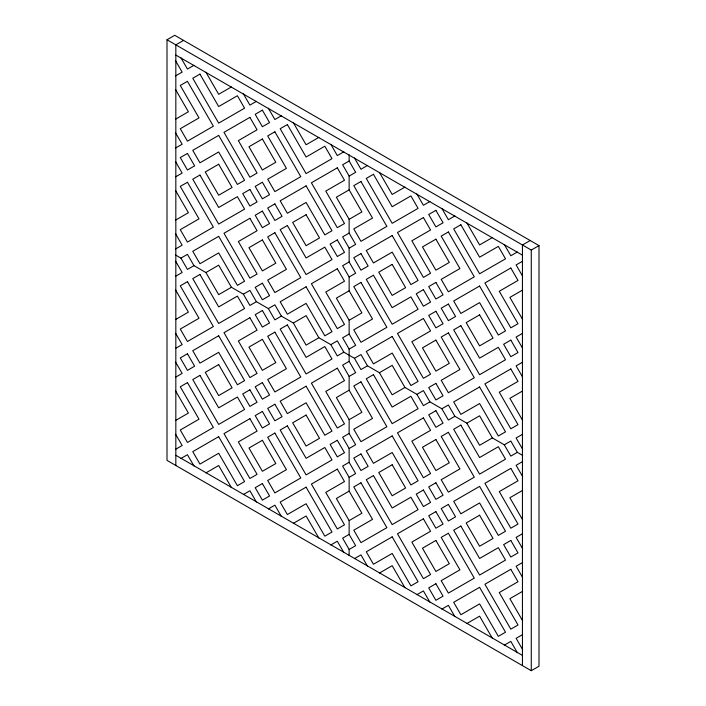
<?xml version="1.0" encoding="UTF-8"?>
<svg xmlns="http://www.w3.org/2000/svg" width="706" height="706" viewBox="0 0 706 706"><rect width="100%" height="100%" fill="white"/><g stroke="black" fill="none" stroke-linecap="round" stroke-linejoin="round"><path stroke-width="1.06" d="M167.004 39.765L174.726 35.3L538.996 245.609L538.996 666.235L531.274 670.7L167.004 460.391L167.004 39.765L531.274 250.074L538.996 245.609M183.56 40.401L175.829 44.857L175.829 465.483M175.626 75.886L182.148 72.127L175.626 60.84M193.974 65.296L187.452 69.064L180.939 57.768M175.626 119.146L188.396 111.777L175.626 89.68M231.436 86.926L218.675 94.295L205.914 72.188M175.626 147.986L182.148 144.227L175.626 132.94M256.41 101.346L249.898 105.115L243.376 93.819M175.626 176.827L182.148 173.067L175.626 161.78M281.385 115.766L274.872 119.535L268.351 108.239M175.626 220.087L188.396 212.718L175.626 190.62M318.856 137.396L306.095 144.765L293.325 122.659M175.626 248.927L182.148 245.167L175.626 233.871M343.831 151.816L337.309 155.585L330.796 144.289M175.626 255.06L180.939 258.122L187.452 254.354L193.974 265.65L205.914 272.542L218.675 294.649L231.436 287.28L243.376 294.173L249.898 305.46L256.41 301.7L268.351 308.593L274.872 319.88L281.385 316.12L293.325 323.013L306.095 345.119L318.856 337.75L330.796 344.643L337.309 355.93L343.831 352.17L354.447 358.295L360.96 369.582L367.482 365.823L379.422 372.715L392.183 394.822L404.944 387.453L416.884 394.345L423.406 405.632L429.919 401.873L441.859 408.765L448.381 420.052L454.893 416.293L466.834 423.185L479.595 445.292L492.356 437.923L504.296 444.815L510.817 456.102L517.339 452.343L522.643 455.405M349.135 154.879L349.135 161.012L342.622 164.772L349.135 176.068L349.135 189.852L361.896 211.959L349.135 219.319L349.135 233.112L355.656 244.4L349.135 248.159L349.135 261.952L355.656 273.24L349.135 276.999L349.135 290.793L361.896 312.89L349.135 320.259L349.135 334.053L355.656 345.34L349.135 349.099L349.135 361.357L355.656 372.653L349.135 376.413L349.135 390.197L361.896 412.304L349.135 419.673L349.135 433.458L355.656 444.745L349.135 448.513L349.135 462.298L355.656 473.585L349.135 477.353L349.135 491.138L361.896 513.244L349.135 520.613L349.135 534.398L355.656 545.685L349.135 549.453L349.135 555.578M175.626 276.24L182.148 272.472L175.626 261.185M193.974 265.65L187.452 269.41L180.939 258.122M349.135 176.068L355.656 172.299L349.135 161.012M367.482 165.469L360.96 169.237L354.447 157.95M205.914 272.542L218.675 265.174L231.436 287.28M349.135 189.852L336.374 197.221L349.135 219.319M175.626 319.5L188.396 312.131L175.626 290.025M404.944 187.099L392.183 194.468L379.422 172.37M243.376 294.173L249.898 290.404L256.41 301.7M349.135 233.112L342.622 236.872L349.135 248.159M175.626 348.34L182.148 344.572L175.626 333.285M429.919 201.519L423.406 205.287L416.884 193.991M268.351 308.593L274.872 304.824L281.385 316.12M349.135 261.952L342.622 265.712L349.135 276.999M175.626 377.18L182.148 373.412L175.626 362.125M454.893 215.939L448.381 219.707L441.859 208.411M293.325 323.013L306.095 315.644L318.856 337.75M349.135 290.793L336.374 298.161L349.135 320.259M175.626 420.441L188.396 413.072L175.626 390.965M492.356 237.569L479.595 244.938L466.834 222.831M330.796 344.643L337.309 340.874L343.831 352.17M349.135 334.053L342.622 337.812L349.135 349.099M530.171 240.517L522.44 244.973L522.44 665.599M175.626 449.281L182.148 445.512L175.626 434.225M517.339 251.989L510.817 255.757L504.296 244.461M180.939 458.468L187.452 454.708L193.974 465.995M349.135 361.357L342.622 365.126L349.135 376.413M354.447 358.295L360.96 354.536L367.482 365.823M522.643 261.185L516.121 264.944L522.643 276.24M205.914 472.888L218.675 465.519L231.436 487.625M349.135 390.197L336.374 397.566L349.135 419.673M379.422 372.715L392.183 365.346L404.944 387.453M522.643 290.025L509.882 297.394L522.643 319.5M243.376 494.518L249.898 490.758L256.41 502.045M349.135 433.458L342.622 437.226L349.135 448.513M416.884 394.345L423.406 390.577L429.919 401.873M522.643 333.285L516.121 337.044L522.643 348.332M268.351 508.938L274.872 505.178L281.385 516.465M349.135 462.298L342.622 466.066L349.135 477.353M441.859 408.765L448.381 404.997L454.893 416.293M522.643 362.125L516.121 365.885L522.643 377.172M293.325 523.358L306.095 515.989L318.856 538.096M349.135 491.138L336.374 498.507L349.135 520.613M466.834 423.185L479.595 415.816L492.356 437.923M522.643 390.965L509.882 398.334L522.643 420.432M330.796 544.988L337.309 541.228L343.831 552.516M349.135 534.398L342.622 538.157L349.135 549.453M504.296 444.815L510.817 441.047L517.339 452.343M522.643 434.225L516.121 437.985L522.643 449.272M354.447 558.64L360.96 554.881L367.482 566.168M522.643 461.53L516.121 465.298L522.643 476.585M379.422 573.06L392.183 565.691L404.944 587.798M522.643 490.37L509.882 497.739L522.643 519.845M416.884 594.69L423.406 590.931L429.919 602.218M522.643 533.63L516.121 537.398L522.643 548.686M441.859 609.11L448.381 605.351L454.893 616.638M522.643 562.47L516.121 566.238L522.643 577.526M466.834 623.53L479.595 616.162L492.356 638.268M522.643 591.31L509.882 598.679L522.643 620.786M504.296 645.16L510.817 641.401L517.339 652.688M522.643 634.57L516.121 638.33L522.643 649.626M175.829 55.059L522.44 255.175M175.829 455.291L522.44 655.406M531.274 250.074L531.274 670.7M187.452 81.322L180.277 85.461L199.004 117.911L180.277 128.721L187.452 141.165L213.371 126.197L187.452 81.322M199.948 74.112L192.764 78.251L218.675 123.135L244.585 108.177L237.41 95.742L218.675 106.553L199.948 74.112M187.452 153.423L180.277 157.562L187.452 170.005L194.635 165.857L187.452 153.423M218.675 135.393L192.764 150.352L199.948 162.795L218.675 151.975L237.41 184.425L244.585 180.277L218.675 135.393M249.898 117.372L223.987 132.331L249.898 177.215L257.072 173.067L238.346 140.618L257.072 129.807L249.898 117.372M262.385 110.162L255.201 114.301L262.385 126.745L269.56 122.597L262.385 110.162M187.452 182.263L180.277 186.402L199.004 218.851L180.277 229.662L187.452 242.105L213.371 227.138L187.452 182.263M199.948 175.053L192.764 179.192L218.675 224.076L244.585 209.117L237.41 196.683L218.675 207.493L199.948 175.053M218.675 164.233L205.252 171.982L218.675 195.235L232.097 187.487L218.675 164.233M262.385 139.003L248.962 146.751L262.385 170.005L275.808 162.248L262.385 139.003M274.872 131.793L267.689 135.931L286.424 168.381L267.689 179.192L274.872 191.635L300.782 176.668L274.872 131.793M287.36 124.583L280.176 128.721L306.095 173.605L332.005 158.647L324.822 146.204L306.095 157.023L287.36 124.583M249.898 189.473L242.714 193.612L249.898 206.055L257.072 201.907L249.898 189.473M262.385 182.254L255.201 186.402L262.385 198.845L269.56 194.697L262.385 182.254M218.675 236.333L192.764 251.292L199.948 263.735L218.675 252.916L237.41 285.356L244.585 281.217L218.675 236.333M249.898 218.304L223.987 233.271L249.898 278.146L257.072 274.007L238.346 241.558L257.072 230.747L249.898 218.304M262.385 211.094L255.201 215.242L262.385 227.685L269.56 223.537L262.385 211.094M274.872 203.884L267.689 208.032L274.872 220.475L282.056 216.327L274.872 203.884M306.095 185.863L280.176 200.822L287.36 213.265L306.095 202.445L324.822 234.886L332.005 230.747L306.095 185.863M337.309 167.834L311.399 182.801L337.309 227.676L344.493 223.537L325.757 191.088L344.493 180.277L337.309 167.834M187.452 281.668L180.277 285.815L199.004 318.256L180.277 329.075L187.452 341.51L213.371 326.551L187.452 281.668M199.948 274.457L192.764 278.605L218.675 323.489L244.585 308.522L237.41 296.088L218.675 306.907L199.948 274.457M360.96 181.495L353.785 185.643L372.512 218.083L353.785 228.894L360.96 241.337L386.87 226.37L360.96 181.495M373.448 174.285L366.273 178.433L392.183 223.308L418.093 208.349L410.91 195.915L392.183 206.726L373.448 174.285M262.385 239.934L248.962 247.691L262.385 270.936L275.808 263.188L262.385 239.934M274.872 232.724L267.689 236.872L286.424 269.321L267.689 280.132L274.872 292.566L300.782 277.608L274.872 232.724M287.36 225.514L280.176 229.662L306.095 274.546L332.005 259.587L324.822 247.144L306.095 257.964L287.36 225.514M306.095 214.703L292.663 222.452L306.095 245.706L319.518 237.957L306.095 214.703M262.385 283.194L255.201 287.342L262.385 299.776L269.56 295.637L262.385 283.194M337.309 239.934L330.134 244.082L337.309 256.516L344.493 252.377L337.309 239.934M187.452 353.768L180.277 357.916L187.452 370.35L194.635 366.202L187.452 353.768M218.675 335.747L192.764 350.705L199.948 363.14L218.675 352.329L237.41 384.77L244.585 380.622L218.675 335.747M249.898 317.718L223.987 332.676L249.898 377.56L257.072 373.412L238.346 340.972L257.072 330.152L249.898 317.718M262.385 310.508L255.201 314.655L262.385 327.09L269.56 322.942L262.385 310.508M360.96 253.595L353.785 257.734L360.96 270.177L368.144 266.03L360.96 253.595M392.183 235.566L366.273 250.524L373.448 262.967L392.183 252.148L410.91 284.597L418.093 280.45L392.183 235.566M423.406 217.545L397.487 232.503L423.406 277.387L430.581 273.24L411.854 240.79L430.581 229.98L423.406 217.545M435.893 210.335L428.71 214.474L435.893 226.917L443.068 222.769L435.893 210.335M306.095 286.804L280.176 301.762L287.36 314.196L306.095 303.386L324.822 335.827L332.005 331.688L306.095 286.804M337.309 268.774L311.399 283.741L337.309 328.617L344.493 324.478L325.757 292.028L344.493 281.217L337.309 268.774M187.452 382.608L180.277 386.756L199.004 419.196L180.277 430.016L187.452 442.45L213.371 427.492L187.452 382.608M199.948 375.398L192.764 379.546L218.675 424.43L244.585 409.462L237.41 397.028L218.675 407.839L199.948 375.398M218.675 364.578L205.252 372.336L218.675 395.589L232.097 387.832L218.675 364.578M262.385 339.348L248.962 347.096L262.385 370.35L275.808 362.602L262.385 339.348M274.872 332.138L267.689 336.285L286.424 368.726L267.689 379.546L274.872 391.98L300.782 377.022L274.872 332.138M287.36 324.928L280.176 329.075L306.095 373.951L332.005 358.992L324.822 346.558L306.095 357.368L287.36 324.928M360.96 282.435L353.785 286.574L372.512 319.024L353.785 329.834L360.96 342.278L386.87 327.31L360.96 282.435M373.448 275.225L366.273 279.364L392.183 324.248L418.093 309.29L410.91 296.855L392.183 307.666L373.448 275.225M392.183 264.406L378.76 272.154L392.183 295.408L405.606 287.66L392.183 264.406M435.893 239.175L422.462 246.923L435.893 270.177L449.316 262.42L435.893 239.175M448.381 231.965L441.197 236.104L459.933 268.554L441.197 279.364L448.381 291.807L474.291 276.84L448.381 231.965M460.868 224.755L453.684 228.894L479.595 273.778L505.514 258.82L498.33 246.385L479.595 257.196L460.868 224.755M249.898 389.818L242.714 393.966L249.898 406.4L257.072 402.252L249.898 389.818M262.385 382.608L255.201 386.756L262.385 399.19L269.56 395.042L262.385 382.608M423.406 289.645L416.222 293.784L423.406 306.227L430.581 302.08L423.406 289.645M435.893 282.435L428.71 286.574L435.893 299.017L443.068 294.87L435.893 282.435M218.675 436.679L192.764 451.646L199.948 464.08L218.675 453.261L237.41 485.71L244.585 481.563L218.675 436.679M249.898 418.658L223.987 433.616L249.898 478.5L257.072 474.353L238.346 441.912L257.072 431.092L249.898 418.658M262.385 411.448L255.201 415.596L262.385 428.03L269.56 423.882L262.385 411.448M274.872 404.238L267.689 408.386L274.872 420.82L282.056 416.672L274.872 404.238M306.095 386.208L280.176 401.176L287.36 413.61L306.095 402.791L324.822 435.24L332.005 431.092L306.095 386.208M337.309 368.188L311.399 383.146L337.309 428.03L344.493 423.882L325.757 391.442L344.493 380.622L337.309 368.188M392.183 336.506L366.273 351.464L373.448 363.908L392.183 353.088L410.91 385.538L418.093 381.39L392.183 336.506M423.406 318.485L397.487 333.444L423.406 378.328L430.581 374.18L411.854 341.73L430.581 330.92L423.406 318.485M435.893 311.275L428.71 315.414L435.893 327.858L443.068 323.71L435.893 311.275M448.381 304.065L441.197 308.204L448.381 320.648L455.555 316.5L448.381 304.065M479.595 286.036L453.684 300.994L460.868 313.438L479.595 302.618L498.33 335.068L505.514 330.92L479.595 286.036M510.817 268.006L484.907 282.974L510.817 327.858L518.001 323.71L499.266 291.26L518.001 280.45L510.817 268.006M360.96 381.84L353.785 385.988L372.512 418.429L353.785 429.248L360.96 441.682L386.87 426.724L360.96 381.84M373.448 374.63L366.273 378.778L392.183 423.662L418.093 408.695L410.91 396.26L392.183 407.08L373.448 374.63M262.385 440.288L248.962 448.036L262.385 471.29L275.808 463.542L262.385 440.288M274.872 433.078L267.689 437.226L286.424 469.667L267.689 480.486L274.872 492.92L300.782 477.962L274.872 433.078M287.36 425.868L280.176 430.016L306.095 474.891L332.005 459.933L324.822 447.498L306.095 458.309L287.36 425.868M306.095 415.049L292.663 422.806L306.095 446.051L319.518 438.302L306.095 415.049M435.893 340.107L422.462 347.864L435.893 371.118L449.316 363.361L435.893 340.107M448.381 332.897L441.197 337.044L459.933 369.494L441.197 380.305L448.381 392.739L474.291 377.781L448.381 332.897M460.868 325.687L453.684 329.834L479.595 374.718L505.514 359.76L498.33 347.317L479.595 358.136L460.868 325.687M479.595 314.876L466.172 322.624L479.595 345.878L493.026 338.13L479.595 314.876M262.385 483.548L255.201 487.696L262.385 500.13L269.56 495.983L262.385 483.548M337.309 440.288L330.134 444.436L337.309 456.87L344.493 452.722L337.309 440.288M435.893 383.367L428.71 387.515L435.893 399.949L443.068 395.81L435.893 383.367M510.817 340.107L503.634 344.254L510.817 356.689L518.001 352.55L510.817 340.107M360.96 453.94L353.785 458.088L360.96 470.523L368.144 466.375L360.96 453.94M392.183 435.92L366.273 450.878L373.448 463.312L392.183 452.502L410.91 484.943L418.093 480.795L392.183 435.92M423.406 417.89L397.487 432.849L423.406 477.733L430.581 473.585L411.854 441.144L430.581 430.325L423.406 417.89M435.893 410.68L428.71 414.828L435.893 427.262L443.068 423.115L435.893 410.68M306.095 487.149L280.176 502.116L287.36 514.55L306.095 503.731L324.822 536.181L332.005 532.033L306.095 487.149M337.309 469.128L311.399 484.087L337.309 528.97L344.493 524.823L325.757 492.382L344.493 481.563L337.309 469.128M479.595 386.976L453.684 401.935L460.868 414.369L479.595 403.558L498.33 435.999L505.514 431.86L479.595 386.976M510.817 368.947L484.907 383.914L510.817 428.789L518.001 424.65L499.266 392.201L518.001 381.39L510.817 368.947M360.96 482.78L353.785 486.928L372.512 519.369L353.785 530.188L360.96 542.623L386.87 527.664L360.96 482.78M373.448 475.57L366.273 479.718L392.183 524.602L418.093 509.635L410.91 497.2L392.183 508.011L373.448 475.57M392.183 464.76L378.76 472.508L392.183 495.762L405.606 488.005L392.183 464.76M435.893 439.52L422.462 447.269L435.893 470.523L449.316 462.774L435.893 439.52M448.381 432.31L441.197 436.458L459.933 468.899L441.197 479.718L448.381 492.153L474.291 477.194L448.381 432.31M460.868 425.1L453.684 429.248L479.595 474.132L505.514 459.165L498.33 446.73L479.595 457.541L460.868 425.1M423.406 489.99L416.222 494.138L423.406 506.573L430.581 502.425L423.406 489.99M435.893 482.78L428.71 486.928L435.893 499.363L443.068 495.215L435.893 482.78M392.183 536.851L366.273 551.818L373.448 564.253L392.183 553.442L410.91 585.883L418.093 581.735L392.183 536.851M423.406 518.831L397.487 533.789L423.406 578.673L430.581 574.525L411.854 542.084L430.581 531.265L423.406 518.831M435.893 511.621L428.71 515.768L435.893 528.203L443.068 524.055L435.893 511.621M448.381 504.411L441.197 508.558L448.381 520.993L455.555 516.845L448.381 504.411M479.595 486.381L453.684 501.348L460.868 513.783L479.595 502.972L498.33 535.413L505.514 531.265L479.595 486.381M510.817 468.36L484.907 483.319L510.817 528.203L518.001 524.055L499.266 491.614L518.001 480.795L510.817 468.36M435.893 540.461L422.462 548.209L435.893 571.463L449.316 563.715L435.893 540.461M448.381 533.251L441.197 537.398L459.933 569.839L441.197 580.659L448.381 593.093L474.291 578.135L448.381 533.251M460.868 526.041L453.684 530.188L479.595 575.063L505.514 560.105L498.33 547.671L479.595 558.481L460.868 526.041M479.595 515.221L466.172 522.978L479.595 546.223L493.026 538.475L479.595 515.221M435.893 583.721L428.71 587.869L435.893 600.303L443.068 596.155L435.893 583.721M510.817 540.461L503.634 544.608L510.817 557.043L518.001 552.895L510.817 540.461M479.595 587.321L453.684 602.289L460.868 614.723L479.595 603.904L498.33 636.353L505.514 632.205L479.595 587.321M510.817 569.301L484.907 584.259L510.817 629.143L518.001 624.995L499.266 592.555L518.001 581.735L510.817 569.301"/></g></svg>
